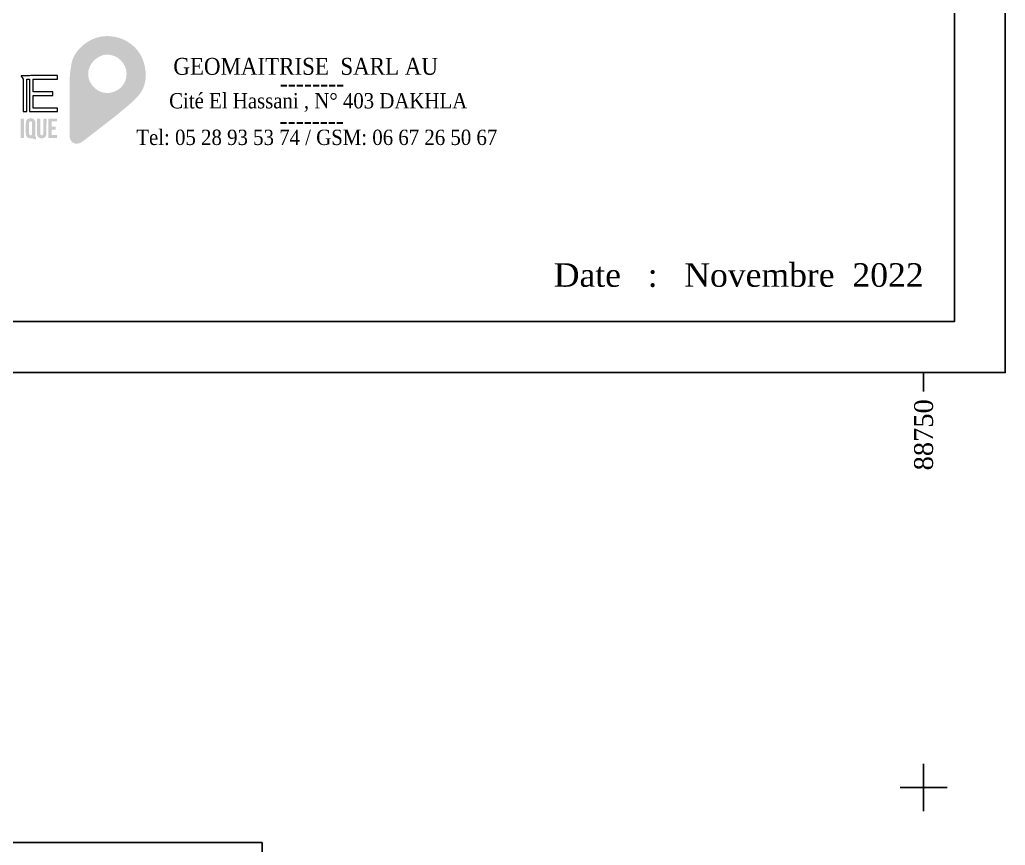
# Model space of a CAD drawing. Header units: millimetres. Extents: x 88261 to 90953, y 390274 to 392322.
# Drawn here: x 88510 to 88771.3, y 391482.2 to 391701.2 of the extents above; entities that cross this region are included whole.
import ezdxf

# ---------------------------------------------------------------- set-up
doc = ezdxf.new("R2010")
doc.units = ezdxf.units.MM
doc.header["$LTSCALE"] = 25
for name, color, linetype in [('Carroyage(1)', 7, 'Continuous'), ('Carroyage(1)_Croix', 7, 'Continuous'), ('Carroyage(1)_Textes', 7, 'Continuous'), ('CARTOUCHE', 7, 'Continuous'), ('TN_LEGENDE', 7, 'Continuous')]:
    doc.layers.add(name, color=color, linetype=linetype)
doc.styles.get("Standard").update_dxf_attribs({"font": 'times.ttf'})
doc.styles.add('Times 1.0', font='times.ttf', dxfattribs={"width": 0.99, "height": 2})

msp = doc.modelspace()

# ---------------------------------------------------------------- hatches: boundary and pattern name
at = {"layer": 'CARTOUCHE'}
h = msp.add_hatch(color=1, dxfattribs=at)
h.dxf.hatch_style = 1
edge = h.paths.add_edge_path(flags=16)
edge.add_arc((88533.0815703937, 391686.6605916061), 5.25590618442603, 55.60225640460169, 73.95578259649471, ccw=False)
edge.add_arc((88533.02227660984, 391686.573996762), 5.360855790522383, 37.51877386621851, 55.60220291322628, ccw=False)
edge.add_arc((88533.09154622926, 391686.627187928), 5.273519770980069, 19.273622008399116, 37.51875105677959, ccw=False)
edge.add_arc((88533.41734957445, 391686.7411134725), 4.928372195028549, 0.07848874757229396, 19.27363081225502, ccw=False)
edge.add_arc((88533.35248354328, 391686.7410266981), 4.993238283925779, -22.713077868806693, 0.078464823337697, ccw=False)
edge.add_arc((88533.40892510285, 391686.7174027604), 4.932052173733804, 314.2836658507493, 337.2869090918234, ccw=False)
edge.add_arc((88533.32707051974, 391686.8013241189), 5.049282576283503, 291.58521334042285, 314.2837134156463, ccw=False)
edge.add_arc((88533.19820575154, 391687.1270350313), 5.399559219973728, 269.9999787303443, 291.5852520191861, ccw=False)
edge.add_arc((88533.19820502395, 391686.3296291092), 4.602153297641332, 252.61411948485738, 269.99998410493527, ccw=False)
edge.add_arc((88533.33487410535, 391686.7661061732), 5.059526957766156, 236.4206478028674, 252.6140808261781, ccw=False)
edge.add_arc((88533.4468607491, 391686.9347802433), 5.261991646728874, 220.5626297320312, 236.42058016878002, ccw=False)
edge.add_arc((88533.56218812376, 391687.0334889817), 5.413793551697291, 205.0392501250321, 220.562562426235, ccw=False)
edge.add_arc((88536.15944673278, 391688.2467754604), 8.280466948055262, 200.9033902484577, 205.0392381450735, ccw=False)
edge.add_arc((88531.29609681928, 391686.3893121388), 3.074475939979073, 192.2393414727976, 200.9033756277024, ccw=False)
edge.add_arc((88531.34598404838, 391686.4001328305), 3.125523202722151, 183.6629393732, 192.2393205164419, ccw=False)
edge.add_arc((88536.97701818863, 391686.7606188694), 8.768084294344014, 179.6904530966837, 183.6629445658147, ccw=False)
edge.add_arc((88544.60951415909, 391686.719367659), 16.40069173865418, 178.1196028401105, 179.6903993342839, ccw=False)
edge.add_arc((88531.12064584653, 391687.1622164291), 2.904555870232979, 172.4633061251548, 178.1195427065296, ccw=False)
edge.add_arc((88530.29627068347, 391687.2712849802), 2.072996877128864, 165.4403647180812, 172.4633157834321, ccw=False)
edge.add_arc((88533.35583769978, 391686.4766309534), 5.234076653531073, 161.9238491174689, 165.4403880692708, ccw=False)
edge.add_arc((88535.18023020966, 391685.881163507), 7.153188299092752, 160.0796183616584, 161.9238151067946, ccw=False)
edge.add_arc((88537.42750075442, 391685.0667552517), 9.54347817873684, 158.5938258959385, 160.0795992351873, ccw=False)
edge.add_arc((88536.65876270243, 391685.3681175753), 8.717780023723035, 157.0908744105689, 158.5938357528739, ccw=False)
edge.add_arc((88530.92212146003, 391687.7924453246), 2.489905765634982, 153.2707207316008, 157.0908494784662, ccw=False)
edge.add_arc((88533.49573954969, 391686.4964026748), 5.371439492474384, 140.2362583276786, 153.2707271552259, ccw=False)
edge.add_arc((88533.79898291634, 391686.2440789288), 5.765931333024199, 127.87652340290211, 140.2362901116531, ccw=False)
edge.add_arc((88533.75729968393, 391686.2976681448), 5.698039537487047, 115.4418010444169, 127.87652007073001, ccw=False)
edge.add_arc((88533.49396297854, 391686.8512087152), 5.085052275032957, 101.89909974203061, 115.4417883476961, ccw=False)
edge.add_arc((88532.87494688091, 391689.7888705197), 2.082880093801827, 90.53195888073861, 101.89904951958619, ccw=False)
edge.add_arc((88532.94368588511, 391682.3839770607), 9.488092595534589, 86.84257876872192, 90.53187908008732, ccw=False)
edge.add_arc((88532.94650441472, 391682.4350824307), 9.436909561326686, 83.07193630870302, 86.84257507754222, ccw=False)
edge.add_arc((88533.736803231, 391688.9390234626), 2.885129561558541, 73.9557761325865, 83.07199489409197, ccw=False)
edge = h.paths.add_edge_path()
edge.add_arc((88533.18626221531, 391687.0247885282), 9.765129230468863, 95.07101457566478, 100.1312429234918)
edge.add_arc((88532.95227789233, 391688.3342214797), 8.434955061877142, 100.1312292871977, 105.7787622054092)
edge.add_arc((88533.01265746268, 391688.1205393623), 8.65700401987478, 105.7787568837886, 111.3484141997395)
edge.add_arc((88533.85009437829, 391685.9779875958), 10.95740152016117, 111.3484364582925, 116.0160219401872)
edge.add_arc((88533.97124800802, 391685.7297852379), 11.23359459110625, 116.0160738357002, 127.3541295780358)
edge.add_arc((88533.40998783911, 391686.4650867244), 10.30856418493873, 127.3540767994872, 139.4469187509995)
edge.add_arc((88532.58856988483, 391687.1679396578), 9.227486156920085, 139.4468176610286, 152.2388943851935)
edge.add_arc((88530.3433954055, 391688.3497389958), 6.690271519366746, 152.2388959125218, 168.5171579020273)
edge.add_arc((88538.11446833104, 391686.7711265974), 14.6200629111572, 168.5171845471667, 171.3825117709737)
edge.add_arc((88577.7157633027, 391680.7695813652), 54.67354102005797, 171.3824620034796, 172.4566354120335)
edge.add_arc((88578.38900222647, 391680.6803477183), 55.35266787553858, 172.4565516440432, 173.5481425807043)
edge.add_arc((88546.56718774844, 391684.2788863082), 23.32803116188721, 173.5481022629887, 175.6299444447534)
edge.add_arc((88544.1343336014, 391684.4647998246), 20.88808379826158, 175.6299295363689, 179.8585656885341)
edge.add_arc((92099.42498418881, 391675.6870318064), 3576.189570221722, 179.8585410941598, 179.9687781654414)
edge.add_arc((99156.03636979213, 391671.8475432678), 10632.80200035341, 179.9688095669691, 180.007999879774)
edge.add_arc((88525.73560035293, 391670.3632983903), 2.5011272963788, 180.008064421607, 192.9534386675172)
edge.add_arc((88525.60644689802, 391670.3335929173), 2.368601713585071, 192.953472185987, 203.9254744094121)
edge.add_arc((88525.2888671463, 391670.192690376), 2.021167655721452, 203.9254328007163, 216.2833713709775)
edge.add_arc((88525.18408439268, 391670.1157637045), 1.891178662545636, 216.2833006338071, 229.0845161319662)
edge.add_arc((88525.10888639285, 391670.0289989572), 1.776362023902148, 229.0844909436788, 242.5013360021953)
edge.add_arc((88525.21396153636, 391670.2308583602), 2.003931802842301, 242.5013418029548, 248.3144705406195)
edge.add_arc((88524.79219996632, 391669.1702362064), 0.862528203977535, 248.3144094851002, 259.2292464657698)
edge.add_arc((88524.86104942829, 391669.5321558451), 1.230938401172952, 259.2291987664541, 267.9305361775361)
edge.add_arc((88525.05569288187, 391674.9184575444), 6.620755844717685, 267.9304392564603, 270.4334777458462)
edge.add_arc((88525.08118738508, 391671.5491343981), 3.251336245195564, 270.4334245531202, 277.5328501378245)
edge.add_arc((88525.24255473312, 391670.328833831), 2.020412650951876, 277.5328529684463, 287.6721692739873)
edge.add_arc((88525.23061250249, 391670.3663166787), 2.059751953401153, 287.6721689171972, 297.699631480239)
edge.add_arc((88524.56117790454, 391671.6414130463), 3.499895497572411, 297.6996967119895, 304.4412356815544)
edge.add_arc((88520.26826158602, 391677.9013759724), 11.09043344680856, 304.4412760174732, 307.5659941995571)
edge.add_arc((85087.18531108258, 396141.3367305754), 5642.103993167377, 307.5659398807413, 307.6051301935463)
edge.add_arc((87455.47874819225, 393066.6180020145), 1761.033385202636, 307.6050620718416, 307.7219454519145)
edge.add_arc((88418.60935127334, 391821.458792293), 186.8535936461547, 307.7219057573428, 308.329697961532)
edge.add_arc((88414.27187037974, 391826.9453155843), 193.8475680752721, 308.3296670012373, 309.4744271553741)
edge.add_arc((88501.62151954224, 391720.8853245329), 56.44784860463113, 309.4744150216208, 312.342950307008)
edge.add_arc((88518.48089845473, 391702.3850281525), 31.41787410469954, 312.3429013528194, 316.1864002437613)
edge.add_arc((88534.80293495551, 391686.7253308638), 8.798524098272177, 316.1863455347662, 326.0973744835044)
edge.add_arc((88536.18515634298, 391685.7964313508), 7.133174204318157, 326.0973301154137, 337.2248148651414)
edge.add_arc((88534.95724638604, 391686.3119871973), 8.464925191942053, 337.2247169010637, 347.0117578671066)
edge.add_arc((88534.48322143027, 391686.4213355335), 8.951398950017062, 347.0116736151671, 356.5266988225803)
edge.add_arc((88534.10419447086, 391686.4443371345), 9.33112320452402, 356.5267196942813, 365.749795729623)
edge.add_arc((88529.63270741428, 391685.9940748953), 13.82522295648187, 5.749891687845254, 13.57505718880046)
edge.add_arc((88533.27571082773, 391686.8737237488), 10.07752286472262, 13.57510062108436, 23.49322095841225)
edge.add_arc((88534.00910410186, 391687.1925024728), 9.277844448863188, 23.49325819388323, 33.86472986746765)
edge.add_arc((88533.63825853477, 391686.9436207134), 9.724463486479191, 33.86480378994465, 43.87694041559348)
edge.add_arc((88533.26648082322, 391686.5861208418), 10.24023943105194, 43.87701408882447, 54.21760917259892)
edge.add_arc((88533.52488440549, 391686.9446248135), 9.798314653148465, 54.21765575934011, 64.9061051009328)
edge.add_arc((88533.44817356876, 391686.7808320816), 9.97918093384823, 64.90607392275382, 75.49184155905859)
edge.add_arc((88533.1666988114, 391685.6930837019), 11.10275762323404, 75.4918483165941, 85.26356195553879)
edge.add_arc((88531.93874873483, 391670.8724570496), 25.97416763525006, 85.26359894331078, 86.42738081373142)
edge.add_arc((88533.22628736409, 391691.4945959602), 5.311874224932462, 86.42735230548693, 90.2028026153635)
edge.add_arc((88533.22654742602, 391691.4212129847), 5.385257661139846, 90.20280598338287, 93.94411719151371)
edge.add_arc((88534.72604411858, 391669.6728879369), 27.18521483349887, 93.94415907731175, 95.0710433873212)
at = {"layer": 'CARTOUCHE', "lineweight": 13}
h = msp.add_hatch(color=250, dxfattribs=at)
h.dxf.hatch_style = 1
h.paths.add_polyline_path([(88510.29422641877, 391672.3517703882), (88510.29422641877, 391669.7554886655), (88510.73149491887, 391669.7554886655), (88511.16876341956, 391669.7554886655), (88511.16876341956, 391672.3517703882), (88511.16876341956, 391674.9480521104), (88510.73149491887, 391674.9480521104), (88510.29422641877, 391674.9480521104)])
h = msp.add_hatch(color=250, dxfattribs=at)
h.dxf.hatch_style = 1
edge = h.paths.add_edge_path(flags=16)
edge.add_line((88513.16858576407, 391674.1010285348), (88513.30504808022, 391673.9645662181))
edge.add_line((88513.30504808022, 391673.9645662189), (88513.28908308002, 391672.3265004226))
edge.add_arc((88361.83525687811, 391673.802620644), 151.4610194144639, 359.09300637865636, 359.44159363240203, ccw=False)
edge.add_arc((88503.19475315657, 391671.5647043164), 10.08380959069834, 356.5728098178103, 359.09303497666144, ccw=False)
edge.add_arc((88509.65390924568, 391671.1778790003), 3.613080790084786, 352.42787014550186, 356.5728823751607, ccw=False)
edge.add_arc((88513.06221740291, 391670.7248011169), 0.1747899265615571, 314.9747996856975, 352.42779764296955, ccw=False)
edge.add_arc((88512.98567774618, 391670.8014086413), 0.2830813474080807, 286.78115496793214, 314.9747268131136, ccw=False)
edge.add_arc((88512.92917595856, 391670.9887750859), 0.4787817222788004, 267.7578185017734, 286.7811274952276, ccw=False)
edge.add_arc((88512.9301696227, 391671.0141524253), 0.504178507590516, 249.23350905411712, 267.75781234936153, ccw=False)
edge.add_arc((88512.87647098972, 391670.8725402721), 0.3527270461039897, 225.0234470779769, 249.2335049097822, ccw=False)
edge.add_arc((88512.8261050288, 391670.822132976), 0.2814695870502065, 197.1086826038631, 225.02343328228, ccw=False)
edge.add_arc((88513.39368936111, 391670.9968387948), 0.8753332896600527, 185.1237119963079, 197.1086777357116, ccw=False)
edge.add_arc((88517.15362849965, 391671.3339728226), 4.650356690853481, 181.0254366230363, 185.1237106163704, ccw=False)
edge.add_arc((88677.11039724149, 391674.1969416065), 164.6327446480304, 180.7130176178339, 181.0253940142983, ccw=False)
edge.add_arc((88568.12991309591, 391672.8406033868), 55.64382054153984, 180.1406867654376, 180.7129558218487, ccw=False)
edge.add_arc((88550.93993949558, 391672.7984095116), 38.45379515739169, 179.3857830758823, 180.1407095363279, ccw=False)
edge.add_arc((88556.93628732493, 391672.7341667928), 44.45048711349014, 178.8387771646786, 179.3858362284657, ccw=False)
edge.add_arc((88513.72196414479, 391673.6101181766), 1.227287107672237, 171.5483901934432, 178.8387661705595, ccw=False)
edge.add_arc((88513.28846046206, 391673.6745309636), 0.7890241154640931, 151.3019797644771, 171.5483529419529, ccw=False)
edge.add_arc((88512.91524225817, 391673.8788455154), 0.3635405510881147, 115.17760138451811, 151.3020232846461, ccw=False)
edge.add_arc((88512.88233750238, 391673.9488434675), 0.286194340144642, 73.2153455208782, 115.17766716761429, ccw=False)
edge.add_arc((88512.82443510165, 391673.756877294), 0.4867029435050227, 45.00004816760162, 73.21529005792638, ccw=False)
edge = h.paths.add_edge_path()
edge.add_arc((88512.81120008061, 391673.5752642865), 1.443218294230296, 99.24088493663966, 111.8903915328729)
edge.add_arc((88512.6011040053, 391674.0981450852), 0.8797072558753528, 111.8903194916156, 130.2178857677947)
edge.add_arc((88512.60935297963, 391674.0883906407), 0.892482026615012, 130.2179156291733, 148.3910790304026)
edge.add_arc((88513.14081656426, 391673.7613188189), 1.516524908212002, 148.3911059012716, 160.6091872320888)
edge.add_arc((88512.40612070455, 391674.0199140746), 0.737647824224149, 160.6092172710312, 175.0727538293307)
edge.add_arc((88519.1901778485, 391673.4350771334), 7.546866984918545, 175.0728432447685, 177.6964169719305)
edge.add_arc((88527.8957990036, 391673.0848921339), 16.25952841708128, 177.6964668166234, 179.5452469266039)
edge.add_arc((88620.27517692797, 391672.3517190269), 108.6418157261829, 179.5452742034444, 179.9999729130574)
edge.add_arc((88669.82622406591, 391672.3518049135), 158.1928628644892, 180.0000125047174, 180.3554752357829)
edge.add_arc((88522.25844508299, 391671.4362460794), 10.62224369527349, 180.3554476534671, 182.9100460661722)
edge.add_arc((88514.75838047016, 391671.0549863346), 3.112494818872019, 182.9099644920958, 188.2567531110448)
edge.add_arc((88512.62816859205, 391670.7458632684), 0.9599707850349392, 188.2567126446071, 201.1001944416078)
edge.add_arc((88512.8003581395, 391670.812306439), 1.144534960985625, 201.1001982648475, 220.2985264340573)
edge.add_arc((88512.63210609526, 391670.6696257212), 0.9239300256283915, 220.2985242460277, 242.8395155765398)
edge.add_arc((88512.73562538467, 391670.8713933278), 1.150703944627441, 242.8394858392553, 262.6482695502052)
edge.add_arc((88512.889440078, 391672.0635348465), 2.352727388723746, 262.6481800041882, 274.2498225511557)
edge.add_arc((88513.52865003253, 391663.4614617222), 6.27306251171583, 92.23161792709448, 94.24975229988797, ccw=False)
edge.add_arc((88513.30853174004, 391669.1100159276), 0.6202210419546256, 81.19595904627391, 92.23152741297218, ccw=False)
edge.add_arc((88513.367164683, 391669.4885857345), 0.237137603853331, 60.83882340306462, 81.19593523135711, ccw=False)
edge.add_arc((88513.35325717082, 391669.463660958), 0.2656799130427329, 42.14473431583252, 60.83888345048729, ccw=False)
edge.add_arc((88513.82294474257, 391669.8887222719), 0.3677895306576015, 222.1446699599324, 242.7891574207609)
edge.add_arc((88514.19346669078, 391670.6093410356), 1.178084487443386, 242.7890793588521, 251.4608945980896)
edge.add_arc((88514.2428472705, 391670.7565858844), 1.333388985648696, 251.460838828554, 259.8129267456554)
edge.add_arc((88514.19075554732, 391670.4666936707), 1.038853685424099, 259.8128941842581, 269.8838178734593)
edge.add_arc((88514.18937512935, 391669.786012064), 0.3581706787055361, 269.8838428821916, 284.4101530263654)
edge.add_arc((88514.26337518991, 391669.4980122878), 0.06081587393329139, 284.4102580341566, 338.2302041371883)
edge.add_arc((88514.10537277086, 391669.5611123119), 0.2309522236974284, 338.2301666980641, 358.7580292830745)
edge.add_arc((88502.89140560053, 391669.8042290884), 11.44755444828055, 358.7580323742146, 359.9999635343675)
edge.add_arc((88505.8059999466, 391669.8042143066), 8.532960102627609, 5.033512121187873e-05, 1.584367992585311)
edge.add_arc((88514.02604959992, 391670.0315762591), 0.3097666985765562, 1.58444477522834, 19.06395971776714)
edge.add_arc((88514.22973963461, 391670.1019665746), 0.0942570079759139, 19.0640895287541, 59.10965809856411)
edge.add_arc((88514.1227451191, 391669.9231234721), 0.3026620974045737, 59.10964703313316, 75.91069342312682)
edge.add_arc((88514.33843321836, 391670.7824921643), 0.5833604215823213, 247.9310032366863, 255.9106834847761, ccw=False)
edge.add_arc((88514.14448998374, 391670.3041250084), 0.06717332967235634, 208.8017252129241, 247.93095434373788, ccw=False)
edge.add_arc((88514.14845280611, 391670.3063037579), 0.07169559810959746, 171.3996093692338, 208.8017348379022, ccw=False)
edge.add_arc((88514.75486555282, 391670.2145892109), 0.6850046371574747, 164.274392686504, 171.3996910305031, ccw=False)
edge.add_arc((88512.86694058188, 391670.7461707101), 1.276331536556633, 344.2744286309936, 359.2241176825539)
edge.add_arc((88261.56968604337, 391674.1491879981), 252.5966265095394, 359.2241591955997, 359.5775592835359)
edge.add_arc((88258.72140830936, 391674.1700154159), 255.4449803854902, 359.5775981447393, 359.9273313114155)
edge.add_arc((88512.91949326434, 391673.8476145857), 1.246690979272923, 359.9272956355092, 375.0707236601538)
edge.add_arc((88512.99734912667, 391673.86857901), 1.166061937218879, 15.07072496140198, 37.69818988730545)
edge.add_arc((88513.07162183657, 391673.925980401), 1.07219311838882, 37.69816175692907, 61.79512272936441)
edge.add_arc((88512.97996070964, 391673.7550712749), 1.266130457535591, 61.79505391590934, 83.67400438598668)
edge.add_arc((88512.89971495193, 391673.0312210752), 1.994415080890499, 83.67401823083924, 99.2409034258694)
h = msp.add_hatch(color=250, dxfattribs=at)
h.dxf.hatch_style = 1
edge = h.paths.add_edge_path()
edge.add_arc((88615.41305399354, 391672.8446330053), 100.80049735835, 180.008298863436, 180.5008126259558)
edge.add_arc((88562.05762291647, 391672.3782839358), 47.44302827633177, 180.5008531069716, 181.3662444477863)
edge.add_arc((88580.14216926153, 391672.8096236654), 65.53271789443787, 181.3662650567058, 181.8741340149878)
edge.add_arc((88515.29185144318, 391670.6876263372), 0.647691934433283, 181.8742263653504, 195.5237956310235)
edge.add_arc((88515.91213227744, 391670.859924773), 1.291458246515735, 195.5238760859293, 212.8751045603518)
edge.add_arc((88515.5941542369, 391670.6544122279), 0.9128483676785825, 212.8751436787729, 235.3786838220709)
edge.add_arc((88515.6462253895, 391670.7298346597), 1.004499598375286, 235.3787177172979, 256.64911192576)
edge.add_arc((88515.82095108839, 391671.466059129), 1.761173595517812, 256.6491424421384, 270.6193178403948)
edge.add_arc((88515.81216330494, 391672.2792763736), 2.574438320495291, 270.619256985874, 279.9615416441487)
edge.add_arc((88516.0901619037, 391670.6964592857), 0.9673934686399764, 279.9615084311813, 299.3589533537174)
edge.add_arc((88516.17022798891, 391670.5541258405), 0.8040858220870005, 299.3589782458062, 321.064411174931)
edge.add_arc((88515.68622472609, 391670.9451658714), 1.426316859252001, 321.0643484428186, 335.1968612757919)
edge.add_arc((88516.16238604445, 391670.7251186029), 0.9017690529632736, 335.1967572383389, 349.9796173685103)
edge.add_arc((88514.55131354363, 391671.0097874631), 2.537798075791238, 349.9795656869622, 356.8108656864767)
edge.add_arc((88505.1178950214, 391671.5353917552), 11.98584786854856, 356.810918846485, 359.3409976831045)
edge.add_arc((88138.99857002863, 391675.745981161), 378.1293841983315, 359.3410905583287, 359.5498763211158)
edge.add_line((88517.11628541496, 391672.7753742482), (88517.13335331646, 391674.94805211))
edge.add_line((88517.13335331617, 391674.9480521104), (88516.6926815547, 391674.9480521104))
edge.add_line((88516.69268155441, 391674.9480521104), (88516.25200973824, 391674.9480521104))
edge.add_line((88516.25200973853, 391674.9480521104), (88516.25200973853, 391672.8248395915))
edge.add_arc((88096.62826404121, 391672.8251007695), 419.6237456973655, 359.81409687054906, 359.9999643385398, ccw=False)
edge.add_arc((88505.73303280427, 391671.4977030887), 10.51682347640579, 357.1662482671241, 359.8141121918288, ccw=False)
edge.add_arc((88514.16307579115, 391671.0804238636), 2.076459342373907, 350.0746999474226, 357.1663407728966, ccw=False)
edge.add_arc((88515.99995606899, 391670.7590007985), 0.211669289140198, 312.14468751956434, 350.07476793398354, ccw=False)
edge.add_arc((88515.89607040893, 391670.8737933333), 0.366490335600538, 288.2397121472916, 312.1446761785532, ccw=False)
edge.add_arc((88515.87278902793, 391670.9444392186), 0.4408735582708622, 267.42700351746043, 288.2397028935843, ccw=False)
edge.add_arc((88515.871852462, 391670.9235989582), 0.4200122635434961, 246.0580098766442, 267.427011299004, ccw=False)
edge.add_arc((88515.82578636968, 391670.8198510918), 0.3064970454741925, 218.998813689384, 246.0580736028527, ccw=False)
edge.add_arc((88515.80411354284, 391670.8023021091), 0.2786101633029747, 187.9712365607089, 218.9989069184278, ccw=False)
edge.add_arc((88518.54131054512, 391671.1855897012), 3.042512623263685, 182.596517845239, 187.9712515094876, ccw=False)
edge.add_arc((88527.93851421942, 391671.6117299977), 12.44937354768762, 180.2176276488278, 182.596462981261, ccw=False)
edge.add_arc((88854.08341817354, 391672.8500411485), 338.5966283109194, 180.0000488022199, 180.2175435159596, ccw=False)
edge.add_line((88515.48678986292, 391672.8497527454), (88515.48678986292, 391674.9480521101))
edge.add_line((88515.48678986292, 391674.9480521104), (88515.04952136253, 391674.9480521104))
edge.add_line((88515.04952136223, 391674.9480521104), (88514.61225286184, 391674.9480521104))
edge.add_line((88514.61225286213, 391674.9480521104), (88514.61255769245, 391672.8300328103))
h = msp.add_hatch(color=250, dxfattribs=at)
h.dxf.hatch_style = 1
h.paths.add_polyline_path([(88517.61847380287, 391672.3517703882), (88517.61847380287, 391669.7554886655), (88518.76630361687, 391669.7554886655), (88519.91413343087, 391669.7554886655), (88519.91413343087, 391670.1654278853), (88519.91413343087, 391670.5753671045), (88519.20357211755, 391670.5753671045), (88518.49301080423, 391670.5753671045), (88518.49301080423, 391671.2859284179), (88518.49301080423, 391671.9964897314), (88519.0395964295, 391671.9964897314), (88519.58618205535, 391671.9964897314), (88519.58618205535, 391672.4064289511), (88519.58618205535, 391672.8163681698), (88519.0395964295, 391672.8163681698), (88518.49301080423, 391672.8163681698), (88518.49301080423, 391673.4996002021), (88518.49301080423, 391674.1828322341), (88519.20357211755, 391674.1828322341), (88519.91413343087, 391674.1828322341), (88519.91413343087, 391674.5654421719), (88519.91413343087, 391674.9480521104), (88518.76630361687, 391674.9480521104), (88517.61847380287, 391674.9480521104)])

# ---------------------------------------------------------------- linework, layer by layer
at = {"layer": 'Carroyage(1)'}
msp.add_line((88749.65, 391607.5817338369, 14.574), (88749.65, 391602.5817338369, 14.574), dxfattribs=at)
at = {"layer": 'Carroyage(1)_Croix'}
for p, q in [((88749.65, 391491.29), (88749.65, 391503.79)), ((88743.4, 391497.54), (88755.9, 391497.54))]:
    msp.add_line(p, q, dxfattribs=at)
at = {"layer": 'CARTOUCHE', "elevation": 14.574}
msp.add_lwpolyline([(88260.95883225749, 392322.0775715748), (88771.31300207143, 392322.0775715748), (88771.31300206867, 391607.5817338369), (88260.95883225749, 391607.5817338369)], close=True, dxfattribs=at)
msp.add_lwpolyline([(88757.81300207133, 392295.6320023893), (88757.81300206872, 391621.0817338369), (88274.45883225749, 391621.0817338369), (88274.45883225749, 392295.6320023893)], dxfattribs=at)
at = {"layer": 'CARTOUCHE', "color": 160, "lineweight": 18, "elevation": 14.574}
msp.add_lwpolyline([(88510.40355092235, 391686.2760392029, 0.130217), (88510.41099241265, 391686.247970555, 0.002713), (88510.48383369314, 391686.1217942701, 0.006138), (88510.572114104, 391685.9749404318, 0.004072), (88510.67684373556, 391685.8085159857), (88510.9501291698, 391685.3819866898), (88510.9501291698, 391681.094214964), (88510.9501291698, 391676.8064432375), (88511.41472695133, 391676.8064432375), (88511.87932473345, 391676.8064432375), (88511.87932473345, 391681.0971403995), (88511.87932473345, 391685.3878375615), (88512.26193467126, 391685.3878375615), (88512.64454460907, 391685.3878375615), (88512.64454460907, 391681.0971403995), (88512.64454460907, 391676.8064432375), (88516.33399758284, 391676.8064432375), (88520.02345055604, 391676.8064432375), (88520.02345055604, 391677.2710410191), (88520.02345055604, 391677.7356388012), (88516.79859536438, 391677.7356388012), (88513.57374017272, 391677.7356388012), (88513.57374017272, 391679.4027249597), (88513.57374017272, 391681.0698111185), (88516.1700218948, 391681.0698111185), (88518.76630361687, 391681.0698111185), (88518.76630361687, 391681.5344089002), (88518.76630361687, 391681.9990066823), (88516.1700218948, 391681.9990066823), (88513.57374017272, 391681.9990066823), (88513.57374017272, 391683.693422121), (88513.57374017272, 391685.3878375615), (88516.79859536438, 391685.3878375615), (88520.02345055604, 391685.3878375615), (88520.02345055604, 391685.8524353437), (88520.02345055604, 391686.3170331251), (88515.21349705028, 391686.3170331251, 0.000799), (88513.36911775434, 391686.3140873564, 0.001332), (88511.81646957266, 391686.3049911871, 7.2e-05), (88510.42025255767, 391686.2928916404, 0.411688)], format="xyb", close=True, dxfattribs=at)
at = {"layer": 'TN_LEGENDE', "flags": 128}
msp.add_lwpolyline([(88465.6083486634, 391482.9111467378), (88465.6083486634, 391479.3111467377), (88465.6083486634, 391475.7111467376), (88574.26415255675, 391475.7111467376), (88574.26415255675, 391482.9111467378), (88465.6083486634, 391482.9111467378)], dxfattribs=at)

# ---------------------------------------------------------------- texts
at = {"layer": 'Carroyage(1)_Textes'}
msp.add_text('88750', height=5, rotation=90, dxfattribs=at).set_placement((88752.15, 391581.6246321786, 14.574))
at = {"layer": 'CARTOUCHE', "style": 'Times 1.0', "width": 0.9}
for s, height, p in [('GEOMAITRISE  SARL AU', 4.477122, (88550.749403894, 391686.5467992064, 14.574)), ('--------', 4.71276, (88578.98061094369, 391681.9268053297, 14.574)), ('Cité El Hassani , N° 403 DAKHLA', 4.06125, (88549.64314790064, 391677.6325022127, 14.574)), ('Tel: 05 28 93 53 74 / GSM: 06 67 26 50 67', 4.06125, (88540.9312373327, 391667.9270027427, 14.574)), ('--------', 4.71276, (88578.92099644145, 391672.0988450486, 14.574))]:
    msp.add_text(s, height=height, dxfattribs=at).set_placement(p)
at = {"layer": 'CARTOUCHE', "style": 'Times 1.0'}
msp.add_text('Date   :   Novembre  2022', height=6.25, dxfattribs=at).set_placement((88651.61642471164, 391630.3223500872, 14.574))

doc.saveas('drawing.dxf')
